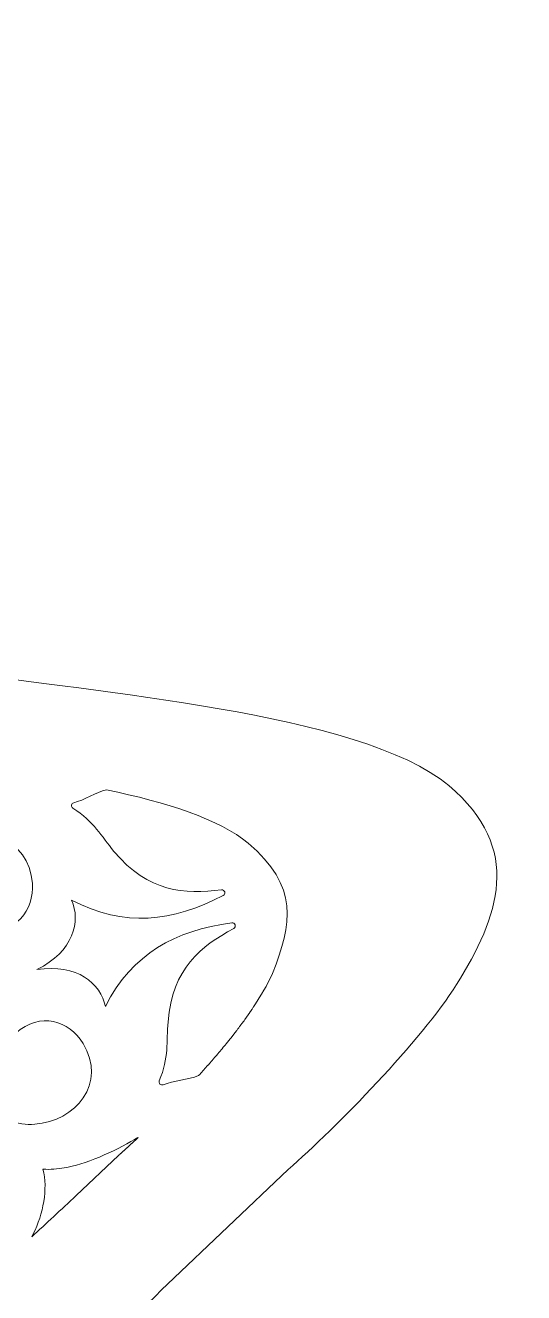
# Model space of a CAD drawing. Header units: centimetres. Extents: x -23.1 to 23.4, y -32.6 to 25.
# Drawn here: x 19.82 to 23.38, y 1.49 to 10.55 of the extents above; entities that cross this region are included whole.
import ezdxf

# ---------------------------------------------------------------- set-up
doc = ezdxf.new("R2010")
doc.units = ezdxf.units.CM
doc.header["$MEASUREMENT"] = 0
doc.layers.add('layer 1', color=7, linetype='Continuous')

msp = doc.modelspace()

# ---------------------------------------------------------------- linework, layer by layer
at = {"layer": 'layer 1', "color": 250, "lineweight": 9}
for points, knots in [([(7.48401, 3.77904), (7.60057, 3.6018), (7.70434, 3.46197), (7.83454, 3.31253), (7.83454, 3.31253), (8.56668, 2.47207), (9.18458, 2.01908), (9.86414, 1.28917), (9.86414, 1.28917), (10.22602, 0.90048), (10.42235, 0.69825), (10.38116, 0.19831), (10.38116, 0.19831), (10.26355, -1.22925), (9.37492, -3.8585), (10.21184, -4.53532), (10.21184, -4.53532), (10.84658, -5.04862), (12.06868, -4.3679), (12.62834, -4.08931), (12.62834, -4.08931), (12.89146, -3.95835), (13.14167, -3.81142), (13.39885, -3.67356), (13.39885, -3.67356), (13.4902, -3.62459), (13.58245, -3.57676), (13.67646, -3.53119), (13.67646, -3.53119), (13.75232, -3.49442), (13.74597, -3.4999), (13.81018, -3.46289), (13.81018, -3.46289), (14.0787, -3.30806), (14.48546, -3.1238), (14.75973, -3.00876), (14.75973, -3.00876), (15.25127, -2.80258), (15.61135, -3.01713), (16.00003, -3.20698), (16.00003, -3.20698), (16.84766, -3.62103), (17.78366, -4.22605), (18.6628, -4.57555), (18.6628, -4.57555), (19.18091, -4.78149), (19.62696, -4.91913), (20.10197, -4.57348), (20.10197, -4.57348), (20.29804, -4.43078), (20.40957, -4.2261), (20.45923, -3.78993), (20.45923, -3.78993), (20.59722, -2.57775), (19.7401, 0.07848), (20.04088, 0.65925), (20.04088, 0.65925), (20.1689, 0.90638), (20.6275, 1.34856), (20.83445, 1.55221), (20.83445, 1.55221), (20.83445, 1.55221), (21.69748, 2.37175), (21.69748, 2.37175), (21.69748, 2.37175), (22.04202, 2.67382), (22.64953, 3.29533), (22.89974, 3.69396), (22.89974, 3.69396), (23.20358, 4.17809), (23.37982, 4.66535), (22.84547, 5.11637), (22.84547, 5.11637), (22.21868, 5.64543), (20.25296, 5.78101), (19.38274, 5.92928), (19.38274, 5.92928), (18.91798, 6.00849), (18.32603, 6.06637), (18.07776, 6.34312), (18.07776, 6.34312), (17.51899, 6.9659), (16.72958, 9.43408), (15.90287, 10.18261), (15.90287, 10.18261), (15.83891, 10.24052), (15.745, 10.31807), (15.65529, 10.37044), (15.65529, 10.37044), (15.38945, 10.52577), (15.16975, 10.55009), (14.89345, 10.42489), (14.89345, 10.42489), (13.84178, 9.97452), (13.02455, 7.11965), (12.32666, 6.36233), (12.32666, 6.36233), (11.76101, 5.74855), (8.63827, 6.00575), (7.53461, 5.16242), (7.53461, 5.16242), (7.46176, 5.10674), (7.38983, 5.02602), (7.3324, 4.92883), (7.3324, 4.92883), (7.10425, 4.54291), (7.25607, 4.12555), (7.48401, 3.77904)], [0, 0, 0, 0, 0.0357143, 0.0357143, 0.0357143, 0.0357143, 0.0714286, 0.0714286, 0.0714286, 0.0714286, 0.1071429, 0.1071429, 0.1071429, 0.1071429, 0.1428571, 0.1428571, 0.1428571, 0.1428571, 0.1785714, 0.1785714, 0.1785714, 0.1785714, 0.2142857, 0.2142857, 0.2142857, 0.2142857, 0.25, 0.25, 0.25, 0.25, 0.2857143, 0.2857143, 0.2857143, 0.2857143, 0.3214286, 0.3214286, 0.3214286, 0.3214286, 0.3571429, 0.3571429, 0.3571429, 0.3571429, 0.3928571, 0.3928571, 0.3928571, 0.3928571, 0.4285714, 0.4285714, 0.4285714, 0.4285714, 0.4642857, 0.4642857, 0.4642857, 0.4642857, 0.5, 0.5, 0.5, 0.5, 0.5357143, 0.5357143, 0.5357143, 0.5357143, 0.5714286, 0.5714286, 0.5714286, 0.5714286, 0.6071429, 0.6071429, 0.6071429, 0.6071429, 0.6428571, 0.6428571, 0.6428571, 0.6428571, 0.6785714, 0.6785714, 0.6785714, 0.6785714, 0.7142857, 0.7142857, 0.7142857, 0.7142857, 0.75, 0.75, 0.75, 0.75, 0.7857143, 0.7857143, 0.7857143, 0.7857143, 0.8214286, 0.8214286, 0.8214286, 0.8214286, 0.8571429, 0.8571429, 0.8571429, 0.8571429, 0.8928571, 0.8928571, 0.8928571, 0.8928571, 0.9285714, 0.9285714, 0.9285714, 0.9285714, 1, 1, 1, 1]), ([(21.33229, 3.36912), (21.34066, 3.38001), (21.34884, 3.39079), (21.35684, 3.40149), (21.35684, 3.40149), (21.35684, 3.40149), (21.35738, 3.40221), (21.35738, 3.40221), (21.35738, 3.40221), (21.35738, 3.40221), (21.35805, 3.40311), (21.35805, 3.40311), (21.35805, 3.40311), (21.35805, 3.40311), (21.36941, 3.41841), (21.36941, 3.41841), (21.36941, 3.41841), (21.36941, 3.41841), (21.37008, 3.41932), (21.37008, 3.41932), (21.37008, 3.41932), (21.37008, 3.41932), (21.3704, 3.41975), (21.3704, 3.41975), (21.3704, 3.41975), (21.37831, 3.4305), (21.38601, 3.44114), (21.39351, 3.45165), (21.39351, 3.45165), (21.39351, 3.45165), (21.39506, 3.45382), (21.39506, 3.45382), (21.39506, 3.45382), (21.39506, 3.45382), (21.40545, 3.46855), (21.40545, 3.46855), (21.40545, 3.46855), (21.40545, 3.46855), (21.40611, 3.46948), (21.40611, 3.46948), (21.40611, 3.46948), (21.40611, 3.46948), (21.40701, 3.47077), (21.40701, 3.47077), (21.40701, 3.47077), (21.40701, 3.47077), (21.41667, 3.48473), (21.41667, 3.48473), (21.41667, 3.48473), (21.41667, 3.48473), (21.4171, 3.48535), (21.4171, 3.48535), (21.4171, 3.48535), (21.4171, 3.48535), (21.4174, 3.48578), (21.4174, 3.48578), (21.4174, 3.48578), (21.4174, 3.48578), (21.41809, 3.48679), (21.41809, 3.48679), (21.41809, 3.48679), (21.41809, 3.48679), (21.42689, 3.49975), (21.42689, 3.49975), (21.42689, 3.49975), (21.42689, 3.49975), (21.42831, 3.50186), (21.42831, 3.50186), (21.42831, 3.50186), (21.42831, 3.50186), (21.42889, 3.50273), (21.42889, 3.50273), (21.42889, 3.50273), (21.42889, 3.50273), (21.43842, 3.51709), (21.43842, 3.51709), (21.43842, 3.51709), (21.43842, 3.51709), (21.43906, 3.51806), (21.43906, 3.51806), (21.43906, 3.51806), (21.43906, 3.51806), (21.44853, 3.53264), (21.44853, 3.53264), (21.44853, 3.53264), (21.44853, 3.53264), (21.44895, 3.53329), (21.44895, 3.53329), (21.44895, 3.53329), (21.44895, 3.53329), (21.44999, 3.53492), (21.44999, 3.53492), (21.44999, 3.53492), (21.45293, 3.53952), (21.45584, 3.5441), (21.45866, 3.54863), (21.45866, 3.54863), (21.50197, 3.61799), (21.54542, 3.6839), (21.58579, 3.77403), (21.58579, 3.77403), (21.72675, 4.12856), (21.77473, 4.39964), (21.41195, 4.70445), (21.41195, 4.70445), (21.20718, 4.8765), (20.82731, 4.99665), (20.40017, 5.08656), (20.40017, 5.08656), (20.32685, 5.0692), (20.2375, 5.01064), (20.16562, 4.99367), (20.16562, 4.99367), (20.1571, 4.99166), (20.15095, 4.98512), (20.1495, 4.97648), (20.1495, 4.97648), (20.14806, 4.96784), (20.15171, 4.95965), (20.15911, 4.95496), (20.15911, 4.95496), (20.31256, 4.85765), (20.36103, 4.75631), (20.45295, 4.64623), (20.45295, 4.64623), (20.69944, 4.35107), (20.95663, 4.34042), (21.22131, 4.37093), (21.22131, 4.37093), (21.23162, 4.37213), (21.24111, 4.36589), (21.24413, 4.35596), (21.24413, 4.35596), (21.24713, 4.34603), (21.24274, 4.33561), (21.23353, 4.33083), (21.23353, 4.33083), (20.86667, 4.1411), (20.52945, 4.10058), (20.15029, 4.29827), (20.15029, 4.29827), (20.21671, 4.14657), (20.16438, 3.93157), (19.90159, 3.80121), (19.90159, 3.80121), (20.1915, 3.84603), (20.35812, 3.70043), (20.39121, 3.53816), (20.39121, 3.53816), (20.58727, 3.91818), (20.88626, 4.07931), (21.29543, 4.13555), (21.29543, 4.13555), (21.3057, 4.13695), (21.3153, 4.13096), (21.31857, 4.12112), (21.31857, 4.12112), (21.32182, 4.11126), (21.31766, 4.1007), (21.30854, 4.09574), (21.30854, 4.09574), (21.07461, 3.96821), (20.87051, 3.81135), (20.83906, 3.42808), (20.83906, 3.42808), (20.82733, 3.28516), (20.84608, 3.1744), (20.77671, 3.00646), (20.77671, 3.00646), (20.77336, 2.99837), (20.77509, 2.98956), (20.78125, 2.98333), (20.78125, 2.98333), (20.78741, 2.97711), (20.7962, 2.97531), (20.80433, 2.97857), (20.80433, 2.97857), (20.87332, 3.00629), (20.98696, 3.01445), (21.05765, 3.04363), (21.05765, 3.04363), (21.05765, 3.04363), (21.06522, 3.05199), (21.06522, 3.05199), (21.06522, 3.05199), (21.06522, 3.05199), (21.07277, 3.06036), (21.07277, 3.06036), (21.07277, 3.06036), (21.07277, 3.06036), (21.08029, 3.06872), (21.08029, 3.06872), (21.08029, 3.06872), (21.08029, 3.06872), (21.0878, 3.07709), (21.0878, 3.07709), (21.0878, 3.07709), (21.0878, 3.07709), (21.09528, 3.08547), (21.09528, 3.08547), (21.09528, 3.08547), (21.10514, 3.09652), (21.11494, 3.10756), (21.12466, 3.1186), (21.12466, 3.1186), (21.12466, 3.1186), (21.12535, 3.11939), (21.12535, 3.11939), (21.12535, 3.11939), (21.12535, 3.11939), (21.13963, 3.13566), (21.13963, 3.13566), (21.13963, 3.13566), (21.13963, 3.13566), (21.14692, 3.14402), (21.14692, 3.14402), (21.14692, 3.14402), (21.14692, 3.14402), (21.15418, 3.15236), (21.15418, 3.15236), (21.15418, 3.15236), (21.15418, 3.15236), (21.16141, 3.1607), (21.16141, 3.1607), (21.16141, 3.1607), (21.16141, 3.1607), (21.17347, 3.17469), (21.17347, 3.17469), (21.17347, 3.17469), (21.17347, 3.17469), (21.17577, 3.17736), (21.17577, 3.17736), (21.17577, 3.17736), (21.17577, 3.17736), (21.18289, 3.18567), (21.18289, 3.18567), (21.18289, 3.18567), (21.18289, 3.18567), (21.18334, 3.18619), (21.18334, 3.18619), (21.18334, 3.18619), (21.18334, 3.18619), (21.18528, 3.18847), (21.18528, 3.18847), (21.18528, 3.18847), (21.18528, 3.18847), (21.19521, 3.20012), (21.19521, 3.20012), (21.19521, 3.20012), (21.19521, 3.20012), (21.20263, 3.20888), (21.20263, 3.20888), (21.20263, 3.20888), (21.20263, 3.20888), (21.20404, 3.21054), (21.20404, 3.21054), (21.20404, 3.21054), (21.20404, 3.21054), (21.21101, 3.21881), (21.21101, 3.21881), (21.21101, 3.21881), (21.21101, 3.21881), (21.21794, 3.22706), (21.21794, 3.22706), (21.21794, 3.22706), (21.21794, 3.22706), (21.22483, 3.23529), (21.22483, 3.23529), (21.22483, 3.23529), (21.22483, 3.23529), (21.2301, 3.2416), (21.2301, 3.2416), (21.2301, 3.2416), (21.2301, 3.2416), (21.23168, 3.24351), (21.23168, 3.24351), (21.23168, 3.24351), (21.23168, 3.24351), (21.23848, 3.25172), (21.23848, 3.25172), (21.23848, 3.25172), (21.23848, 3.25172), (21.23851, 3.25176), (21.23851, 3.25176), (21.23851, 3.25176), (21.23851, 3.25176), (21.24913, 3.26463), (21.24913, 3.26463), (21.24913, 3.26463), (21.24913, 3.26463), (21.25195, 3.26806), (21.25195, 3.26806), (21.25195, 3.26806), (21.25195, 3.26806), (21.25862, 3.27621), (21.25862, 3.27621), (21.25862, 3.27621), (21.25862, 3.27621), (21.2602, 3.27814), (21.2602, 3.27814), (21.2602, 3.27814), (21.2602, 3.27814), (21.26524, 3.28434), (21.26524, 3.28434), (21.26524, 3.28434), (21.26524, 3.28434), (21.2718, 3.29244), (21.2718, 3.29244), (21.2718, 3.29244), (21.2718, 3.29244), (21.27763, 3.29966), (21.27763, 3.29966), (21.27763, 3.29966), (21.27763, 3.29966), (21.27832, 3.30052), (21.27832, 3.30052), (21.27832, 3.30052), (21.27832, 3.30052), (21.28479, 3.30858), (21.28479, 3.30858), (21.28479, 3.30858), (21.28479, 3.30858), (21.28934, 3.31427), (21.28934, 3.31427), (21.28934, 3.31427), (21.28934, 3.31427), (21.28945, 3.31441), (21.28945, 3.31441), (21.28945, 3.31441), (21.28945, 3.31441), (21.30193, 3.33014), (21.30193, 3.33014), (21.30193, 3.33014), (21.30193, 3.33014), (21.30353, 3.33215), (21.30353, 3.33215), (21.30353, 3.33215), (21.30353, 3.33215), (21.30388, 3.3326), (21.30388, 3.3326), (21.30388, 3.3326), (21.30388, 3.3326), (21.30466, 3.33359), (21.30466, 3.33359), (21.30466, 3.33359), (21.30466, 3.33359), (21.31633, 3.34848), (21.31633, 3.34848), (21.31633, 3.34848), (21.31633, 3.34848), (21.31743, 3.34989), (21.31743, 3.34989), (21.31743, 3.34989), (21.31743, 3.34989), (21.31838, 3.35112), (21.31838, 3.35112), (21.31838, 3.35112), (21.31838, 3.35112), (21.32855, 3.36425), (21.32855, 3.36425), (21.32855, 3.36425), (21.32855, 3.36425), (21.33105, 3.36749), (21.33105, 3.36749), (21.33105, 3.36749), (21.33105, 3.36749), (21.33229, 3.36912), (21.33229, 3.36912)], [0, 0, 0, 0, 0.0107527, 0.0107527, 0.0107527, 0.0107527, 0.0215054, 0.0215054, 0.0215054, 0.0215054, 0.0322581, 0.0322581, 0.0322581, 0.0322581, 0.0430108, 0.0430108, 0.0430108, 0.0430108, 0.0537634, 0.0537634, 0.0537634, 0.0537634, 0.0645161, 0.0645161, 0.0645161, 0.0645161, 0.0752688, 0.0752688, 0.0752688, 0.0752688, 0.0860215, 0.0860215, 0.0860215, 0.0860215, 0.0967742, 0.0967742, 0.0967742, 0.0967742, 0.1075269, 0.1075269, 0.1075269, 0.1075269, 0.1182796, 0.1182796, 0.1182796, 0.1182796, 0.1290323, 0.1290323, 0.1290323, 0.1290323, 0.1397849, 0.1397849, 0.1397849, 0.1397849, 0.1505376, 0.1505376, 0.1505376, 0.1505376, 0.1612903, 0.1612903, 0.1612903, 0.1612903, 0.172043, 0.172043, 0.172043, 0.172043, 0.1827957, 0.1827957, 0.1827957, 0.1827957, 0.1935484, 0.1935484, 0.1935484, 0.1935484, 0.2043011, 0.2043011, 0.2043011, 0.2043011, 0.2150538, 0.2150538, 0.2150538, 0.2150538, 0.2258065, 0.2258065, 0.2258065, 0.2258065, 0.2365591, 0.2365591, 0.2365591, 0.2365591, 0.2473118, 0.2473118, 0.2473118, 0.2473118, 0.2580645, 0.2580645, 0.2580645, 0.2580645, 0.2688172, 0.2688172, 0.2688172, 0.2688172, 0.2795699, 0.2795699, 0.2795699, 0.2795699, 0.2903226, 0.2903226, 0.2903226, 0.2903226, 0.3010753, 0.3010753, 0.3010753, 0.3010753, 0.311828, 0.311828, 0.311828, 0.311828, 0.3225806, 0.3225806, 0.3225806, 0.3225806, 0.3333333, 0.3333333, 0.3333333, 0.3333333, 0.344086, 0.344086, 0.344086, 0.344086, 0.3548387, 0.3548387, 0.3548387, 0.3548387, 0.3655914, 0.3655914, 0.3655914, 0.3655914, 0.3763441, 0.3763441, 0.3763441, 0.3763441, 0.3870968, 0.3870968, 0.3870968, 0.3870968, 0.3978495, 0.3978495, 0.3978495, 0.3978495, 0.4086022, 0.4086022, 0.4086022, 0.4086022, 0.4193548, 0.4193548, 0.4193548, 0.4193548, 0.4301075, 0.4301075, 0.4301075, 0.4301075, 0.4408602, 0.4408602, 0.4408602, 0.4408602, 0.4516129, 0.4516129, 0.4516129, 0.4516129, 0.4623656, 0.4623656, 0.4623656, 0.4623656, 0.4731183, 0.4731183, 0.4731183, 0.4731183, 0.483871, 0.483871, 0.483871, 0.483871, 0.4946237, 0.4946237, 0.4946237, 0.4946237, 0.5053763, 0.5053763, 0.5053763, 0.5053763, 0.516129, 0.516129, 0.516129, 0.516129, 0.5268817, 0.5268817, 0.5268817, 0.5268817, 0.5376344, 0.5376344, 0.5376344, 0.5376344, 0.5483871, 0.5483871, 0.5483871, 0.5483871, 0.5591398, 0.5591398, 0.5591398, 0.5591398, 0.5698925, 0.5698925, 0.5698925, 0.5698925, 0.5806452, 0.5806452, 0.5806452, 0.5806452, 0.5913978, 0.5913978, 0.5913978, 0.5913978, 0.6021505, 0.6021505, 0.6021505, 0.6021505, 0.6129032, 0.6129032, 0.6129032, 0.6129032, 0.6236559, 0.6236559, 0.6236559, 0.6236559, 0.6344086, 0.6344086, 0.6344086, 0.6344086, 0.6451613, 0.6451613, 0.6451613, 0.6451613, 0.655914, 0.655914, 0.655914, 0.655914, 0.6666667, 0.6666667, 0.6666667, 0.6666667, 0.6774194, 0.6774194, 0.6774194, 0.6774194, 0.688172, 0.688172, 0.688172, 0.688172, 0.6989247, 0.6989247, 0.6989247, 0.6989247, 0.7096774, 0.7096774, 0.7096774, 0.7096774, 0.7204301, 0.7204301, 0.7204301, 0.7204301, 0.7311828, 0.7311828, 0.7311828, 0.7311828, 0.7419355, 0.7419355, 0.7419355, 0.7419355, 0.7526882, 0.7526882, 0.7526882, 0.7526882, 0.7634409, 0.7634409, 0.7634409, 0.7634409, 0.7741935, 0.7741935, 0.7741935, 0.7741935, 0.7849462, 0.7849462, 0.7849462, 0.7849462, 0.7956989, 0.7956989, 0.7956989, 0.7956989, 0.8064516, 0.8064516, 0.8064516, 0.8064516, 0.8172043, 0.8172043, 0.8172043, 0.8172043, 0.827957, 0.827957, 0.827957, 0.827957, 0.8387097, 0.8387097, 0.8387097, 0.8387097, 0.8494624, 0.8494624, 0.8494624, 0.8494624, 0.8602151, 0.8602151, 0.8602151, 0.8602151, 0.8709677, 0.8709677, 0.8709677, 0.8709677, 0.8817204, 0.8817204, 0.8817204, 0.8817204, 0.8924731, 0.8924731, 0.8924731, 0.8924731, 0.9032258, 0.9032258, 0.9032258, 0.9032258, 0.9139785, 0.9139785, 0.9139785, 0.9139785, 0.9247312, 0.9247312, 0.9247312, 0.9247312, 0.9354839, 0.9354839, 0.9354839, 0.9354839, 0.9462366, 0.9462366, 0.9462366, 0.9462366, 0.9569892, 0.9569892, 0.9569892, 0.9569892, 0.9677419, 0.9677419, 0.9677419, 0.9677419, 0.9784946, 0.9784946, 0.9784946, 0.9784946, 1, 1, 1, 1]), ([(19.68755, 3.73023), (19.42133, 3.78462), (19.2972, 3.95581), (19.2731, 4.2055), (19.2731, 4.2055), (19.34448, 4.13685), (19.42413, 4.09096), (19.51662, 4.0804), (19.51662, 4.0804), (19.75394, 4.05332), (19.88267, 4.22698), (19.86983, 4.41693), (19.86983, 4.41693), (19.84734, 4.74897), (19.50536, 4.84249), (19.25436, 4.69028), (19.25436, 4.69028), (19.14953, 4.62669), (19.07512, 4.52061), (19.01805, 4.39035), (19.01805, 4.39035), (18.89293, 4.10489), (18.8768, 3.87038), (18.67423, 3.59078), (18.67423, 3.59078), (18.58858, 3.47258), (18.48763, 3.37784), (18.36734, 3.31272), (18.36734, 3.31272), (18.36734, 3.31272), (18.37075, 3.31286), (18.37075, 3.31286), (18.37075, 3.31286), (18.37075, 3.31286), (18.36788, 3.31101), (18.36788, 3.31101), (18.36788, 3.31101), (18.50372, 3.32707), (18.64082, 3.30778), (18.77892, 3.2605), (18.77892, 3.2605), (19.10556, 3.14865), (19.25384, 2.96624), (19.52055, 2.80498), (19.52055, 2.80498), (19.64223, 2.73138), (19.76417, 2.68752), (19.88649, 2.69594), (19.88649, 2.69594), (20.17934, 2.7161), (20.40501, 2.98955), (20.23212, 3.27391), (20.23212, 3.27391), (20.13319, 3.43659), (19.92793, 3.50438), (19.74954, 3.34554), (19.74954, 3.34554), (19.68002, 3.28363), (19.64135, 3.20023), (19.62255, 3.103), (19.62255, 3.103), (19.49842, 3.32098), (19.50127, 3.53242), (19.68755, 3.73023)], [0, 0, 0, 0, 0.0588235, 0.0588235, 0.0588235, 0.0588235, 0.1176471, 0.1176471, 0.1176471, 0.1176471, 0.1764706, 0.1764706, 0.1764706, 0.1764706, 0.2352941, 0.2352941, 0.2352941, 0.2352941, 0.2941176, 0.2941176, 0.2941176, 0.2941176, 0.3529412, 0.3529412, 0.3529412, 0.3529412, 0.4117647, 0.4117647, 0.4117647, 0.4117647, 0.4705882, 0.4705882, 0.4705882, 0.4705882, 0.5294118, 0.5294118, 0.5294118, 0.5294118, 0.5882353, 0.5882353, 0.5882353, 0.5882353, 0.6470588, 0.6470588, 0.6470588, 0.6470588, 0.7058824, 0.7058824, 0.7058824, 0.7058824, 0.7647059, 0.7647059, 0.7647059, 0.7647059, 0.8235294, 0.8235294, 0.8235294, 0.8235294, 0.8823529, 0.8823529, 0.8823529, 0.8823529, 1, 1, 1, 1]), ([(20.18391, 2.18561), (20.18391, 2.18561), (20.48407, 2.47193), (20.48407, 2.47193), (20.48407, 2.47193), (20.48407, 2.47193), (20.48607, 2.47369), (20.48607, 2.47369), (20.48607, 2.47369), (20.48607, 2.47369), (20.48807, 2.47546), (20.48807, 2.47546), (20.48807, 2.47546), (20.48807, 2.47546), (20.49008, 2.47724), (20.49008, 2.47724), (20.49008, 2.47724), (20.49008, 2.47724), (20.49616, 2.48262), (20.49616, 2.48262), (20.49616, 2.48262), (20.49616, 2.48262), (20.49732, 2.48366), (20.49732, 2.48366), (20.49732, 2.48366), (20.49732, 2.48366), (20.4982, 2.48444), (20.4982, 2.48444), (20.4982, 2.48444), (20.4982, 2.48444), (20.50025, 2.48626), (20.50025, 2.48626), (20.50025, 2.48626), (20.50025, 2.48626), (20.5023, 2.48809), (20.5023, 2.48809), (20.5023, 2.48809), (20.5023, 2.48809), (20.50436, 2.48993), (20.50436, 2.48993), (20.50436, 2.48993), (20.50436, 2.48993), (20.50643, 2.49177), (20.50643, 2.49177), (20.50643, 2.49177), (20.50643, 2.49177), (20.50851, 2.49363), (20.50851, 2.49363), (20.50851, 2.49363), (20.50851, 2.49363), (20.51059, 2.49549), (20.51059, 2.49549), (20.51059, 2.49549), (20.51059, 2.49549), (20.51088, 2.49575), (20.51088, 2.49575), (20.51088, 2.49575), (20.51088, 2.49575), (20.51267, 2.49737), (20.51267, 2.49737), (20.51267, 2.49737), (20.51267, 2.49737), (20.51477, 2.49925), (20.51477, 2.49925), (20.51477, 2.49925), (20.51477, 2.49925), (20.51687, 2.50114), (20.51687, 2.50114), (20.51687, 2.50114), (20.51687, 2.50114), (20.51898, 2.50303), (20.51898, 2.50303), (20.51898, 2.50303), (20.51898, 2.50303), (20.52109, 2.50494), (20.52109, 2.50494), (20.52109, 2.50494), (20.52109, 2.50494), (20.52321, 2.50685), (20.52321, 2.50685), (20.52321, 2.50685), (20.52321, 2.50685), (20.52472, 2.50821), (20.52472, 2.50821), (20.52472, 2.50821), (20.52472, 2.50821), (20.52534, 2.50877), (20.52534, 2.50877), (20.52534, 2.50877), (20.52534, 2.50877), (20.53608, 2.51851), (20.53608, 2.51851), (20.53608, 2.51851), (20.53608, 2.51851), (20.53824, 2.52048), (20.53824, 2.52048), (20.53824, 2.52048), (20.53824, 2.52048), (20.53884, 2.52102), (20.53884, 2.52102), (20.53884, 2.52102), (20.53884, 2.52102), (20.54041, 2.52245), (20.54041, 2.52245), (20.54041, 2.52245), (20.54041, 2.52245), (20.54259, 2.52444), (20.54259, 2.52444), (20.54259, 2.52444), (20.54259, 2.52444), (20.54477, 2.52643), (20.54477, 2.52643), (20.54477, 2.52643), (20.54477, 2.52643), (20.54696, 2.52843), (20.54696, 2.52843), (20.54696, 2.52843), (20.54696, 2.52843), (20.54916, 2.53044), (20.54916, 2.53044), (20.54916, 2.53044), (20.54916, 2.53044), (20.55136, 2.53246), (20.55136, 2.53246), (20.55136, 2.53246), (20.55136, 2.53246), (20.55322, 2.53416), (20.55322, 2.53416), (20.55322, 2.53416), (20.55322, 2.53416), (20.55357, 2.53449), (20.55357, 2.53449), (20.55357, 2.53449), (20.55357, 2.53449), (20.55578, 2.53652), (20.55578, 2.53652), (20.55578, 2.53652), (20.55578, 2.53652), (20.558, 2.53856), (20.558, 2.53856), (20.558, 2.53856), (20.558, 2.53856), (20.56023, 2.54061), (20.56023, 2.54061), (20.56023, 2.54061), (20.56023, 2.54061), (20.56246, 2.54266), (20.56246, 2.54266), (20.56246, 2.54266), (20.56246, 2.54266), (20.5647, 2.54472), (20.5647, 2.54472), (20.5647, 2.54472), (20.5647, 2.54472), (20.56694, 2.54679), (20.56694, 2.54679), (20.56694, 2.54679), (20.56694, 2.54679), (20.56786, 2.54764), (20.56786, 2.54764), (20.56786, 2.54764), (20.56786, 2.54764), (20.56919, 2.54887), (20.56919, 2.54887), (20.56919, 2.54887), (20.56919, 2.54887), (20.57144, 2.55096), (20.57144, 2.55096), (20.57144, 2.55096), (20.57144, 2.55096), (20.5737, 2.55305), (20.5737, 2.55305), (20.5737, 2.55305), (20.5737, 2.55305), (20.57597, 2.55515), (20.57597, 2.55515), (20.57597, 2.55515), (20.57597, 2.55515), (20.57824, 2.55725), (20.57824, 2.55725), (20.57824, 2.55725), (20.57824, 2.55725), (20.58051, 2.55937), (20.58051, 2.55937), (20.58051, 2.55937), (20.58051, 2.55937), (20.58275, 2.56144), (20.58275, 2.56144), (20.58275, 2.56144), (20.58275, 2.56144), (20.58279, 2.56149), (20.58279, 2.56149), (20.58279, 2.56149), (20.58279, 2.56149), (20.58508, 2.56362), (20.58508, 2.56362), (20.58508, 2.56362), (20.58508, 2.56362), (20.58737, 2.56575), (20.58737, 2.56575), (20.58737, 2.56575), (20.58737, 2.56575), (20.58967, 2.5679), (20.58967, 2.5679), (20.58967, 2.5679), (20.58967, 2.5679), (20.59197, 2.57005), (20.59197, 2.57005), (20.59197, 2.57005), (20.59197, 2.57005), (20.59428, 2.5722), (20.59428, 2.5722), (20.59428, 2.5722), (20.59428, 2.5722), (20.59659, 2.57437), (20.59659, 2.57437), (20.59659, 2.57437), (20.59659, 2.57437), (20.59786, 2.57555), (20.59786, 2.57555), (20.59786, 2.57555), (20.59786, 2.57555), (20.59891, 2.57654), (20.59891, 2.57654), (20.59891, 2.57654), (20.59891, 2.57654), (20.60123, 2.57871), (20.60123, 2.57871), (20.60123, 2.57871), (20.60123, 2.57871), (20.60356, 2.5809), (20.60356, 2.5809), (20.60356, 2.5809), (20.60356, 2.5809), (20.60589, 2.58309), (20.60589, 2.58309), (20.60589, 2.58309), (20.60589, 2.58309), (20.60823, 2.58529), (20.60823, 2.58529), (20.60823, 2.58529), (20.60823, 2.58529), (20.61057, 2.58749), (20.61057, 2.58749), (20.61057, 2.58749), (20.61057, 2.58749), (20.61292, 2.5897), (20.61292, 2.5897), (20.61292, 2.5897), (20.61292, 2.5897), (20.6132, 2.58996), (20.6132, 2.58996), (20.6132, 2.58996), (20.6132, 2.58996), (20.61527, 2.59192), (20.61527, 2.59192), (20.61527, 2.59192), (20.61527, 2.59192), (20.61763, 2.59415), (20.61763, 2.59415), (20.61763, 2.59415), (20.61763, 2.59415), (20.61999, 2.59638), (20.61999, 2.59638), (20.61999, 2.59638), (20.61999, 2.59638), (20.62236, 2.59862), (20.62236, 2.59862), (20.62236, 2.59862), (20.62236, 2.59862), (20.62473, 2.60086), (20.62473, 2.60086), (20.62473, 2.60086), (20.62473, 2.60086), (20.62472, 2.60085), (20.62472, 2.60085), (20.62472, 2.60085), (20.61633, 2.59735), (20.60792, 2.59311), (20.59954, 2.588), (20.59954, 2.588), (20.46145, 2.50236), (20.23742, 2.40499), (20.0977, 2.3848), (20.0977, 2.3848), (20.05109, 2.37806), (19.99906, 2.36905), (19.94531, 2.37592), (19.94531, 2.37592), (19.98264, 2.23211), (19.94723, 2.0559), (19.87584, 1.91188), (19.87584, 1.91188), (19.87584, 1.91188), (19.8663, 1.89188), (19.8663, 1.89188), (19.8663, 1.89188), (19.96824, 1.98703), (20.07518, 2.08535), (20.18391, 2.18561)], [0, 0, 0, 0, 0.0131579, 0.0131579, 0.0131579, 0.0131579, 0.0263158, 0.0263158, 0.0263158, 0.0263158, 0.0394737, 0.0394737, 0.0394737, 0.0394737, 0.0526316, 0.0526316, 0.0526316, 0.0526316, 0.0657895, 0.0657895, 0.0657895, 0.0657895, 0.0789474, 0.0789474, 0.0789474, 0.0789474, 0.0921053, 0.0921053, 0.0921053, 0.0921053, 0.1052632, 0.1052632, 0.1052632, 0.1052632, 0.1184211, 0.1184211, 0.1184211, 0.1184211, 0.1315789, 0.1315789, 0.1315789, 0.1315789, 0.1447368, 0.1447368, 0.1447368, 0.1447368, 0.1578947, 0.1578947, 0.1578947, 0.1578947, 0.1710526, 0.1710526, 0.1710526, 0.1710526, 0.1842105, 0.1842105, 0.1842105, 0.1842105, 0.1973684, 0.1973684, 0.1973684, 0.1973684, 0.2105263, 0.2105263, 0.2105263, 0.2105263, 0.2236842, 0.2236842, 0.2236842, 0.2236842, 0.2368421, 0.2368421, 0.2368421, 0.2368421, 0.25, 0.25, 0.25, 0.25, 0.2631579, 0.2631579, 0.2631579, 0.2631579, 0.2763158, 0.2763158, 0.2763158, 0.2763158, 0.2894737, 0.2894737, 0.2894737, 0.2894737, 0.3026316, 0.3026316, 0.3026316, 0.3026316, 0.3157895, 0.3157895, 0.3157895, 0.3157895, 0.3289474, 0.3289474, 0.3289474, 0.3289474, 0.3421053, 0.3421053, 0.3421053, 0.3421053, 0.3552632, 0.3552632, 0.3552632, 0.3552632, 0.3684211, 0.3684211, 0.3684211, 0.3684211, 0.3815789, 0.3815789, 0.3815789, 0.3815789, 0.3947368, 0.3947368, 0.3947368, 0.3947368, 0.4078947, 0.4078947, 0.4078947, 0.4078947, 0.4210526, 0.4210526, 0.4210526, 0.4210526, 0.4342105, 0.4342105, 0.4342105, 0.4342105, 0.4473684, 0.4473684, 0.4473684, 0.4473684, 0.4605263, 0.4605263, 0.4605263, 0.4605263, 0.4736842, 0.4736842, 0.4736842, 0.4736842, 0.4868421, 0.4868421, 0.4868421, 0.4868421, 0.5, 0.5, 0.5, 0.5, 0.5131579, 0.5131579, 0.5131579, 0.5131579, 0.5263158, 0.5263158, 0.5263158, 0.5263158, 0.5394737, 0.5394737, 0.5394737, 0.5394737, 0.5526316, 0.5526316, 0.5526316, 0.5526316, 0.5657895, 0.5657895, 0.5657895, 0.5657895, 0.5789474, 0.5789474, 0.5789474, 0.5789474, 0.5921053, 0.5921053, 0.5921053, 0.5921053, 0.6052632, 0.6052632, 0.6052632, 0.6052632, 0.6184211, 0.6184211, 0.6184211, 0.6184211, 0.6315789, 0.6315789, 0.6315789, 0.6315789, 0.6447368, 0.6447368, 0.6447368, 0.6447368, 0.6578947, 0.6578947, 0.6578947, 0.6578947, 0.6710526, 0.6710526, 0.6710526, 0.6710526, 0.6842105, 0.6842105, 0.6842105, 0.6842105, 0.6973684, 0.6973684, 0.6973684, 0.6973684, 0.7105263, 0.7105263, 0.7105263, 0.7105263, 0.7236842, 0.7236842, 0.7236842, 0.7236842, 0.7368421, 0.7368421, 0.7368421, 0.7368421, 0.75, 0.75, 0.75, 0.75, 0.7631579, 0.7631579, 0.7631579, 0.7631579, 0.7763158, 0.7763158, 0.7763158, 0.7763158, 0.7894737, 0.7894737, 0.7894737, 0.7894737, 0.8026316, 0.8026316, 0.8026316, 0.8026316, 0.8157895, 0.8157895, 0.8157895, 0.8157895, 0.8289474, 0.8289474, 0.8289474, 0.8289474, 0.8421053, 0.8421053, 0.8421053, 0.8421053, 0.8552632, 0.8552632, 0.8552632, 0.8552632, 0.8684211, 0.8684211, 0.8684211, 0.8684211, 0.8815789, 0.8815789, 0.8815789, 0.8815789, 0.8947368, 0.8947368, 0.8947368, 0.8947368, 0.9078947, 0.9078947, 0.9078947, 0.9078947, 0.9210526, 0.9210526, 0.9210526, 0.9210526, 0.9342105, 0.9342105, 0.9342105, 0.9342105, 0.9473684, 0.9473684, 0.9473684, 0.9473684, 0.9605263, 0.9605263, 0.9605263, 0.9605263, 0.9736842, 0.9736842, 0.9736842, 0.9736842, 1, 1, 1, 1])]:
    msp.add_open_spline(points, degree=3, knots=knots, dxfattribs=at)

doc.saveas('drawing.dxf')
